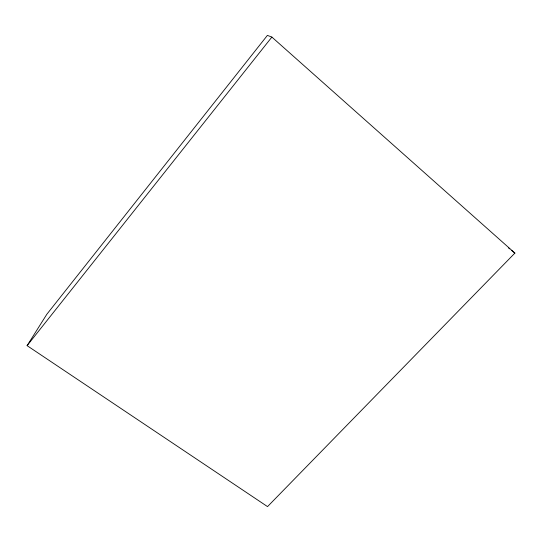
<?xml version="1.0" encoding="UTF-8"?>
<svg xmlns="http://www.w3.org/2000/svg" width="542" height="542" viewBox="0 0 542 542"><rect width="100%" height="100%" fill="white"/><g stroke="black" fill="none" stroke-linecap="round" stroke-linejoin="round"><path stroke-width="0.81" d="M27.1 345.647L46.842 314.252L267.396 35.393L271.874 37.08L514.9 253.094L267.531 506.607L27.1 345.647L271.874 37.08M508.423 247.816L509.724 248.873M511.662 250.451L514.9 253.094"/></g></svg>
